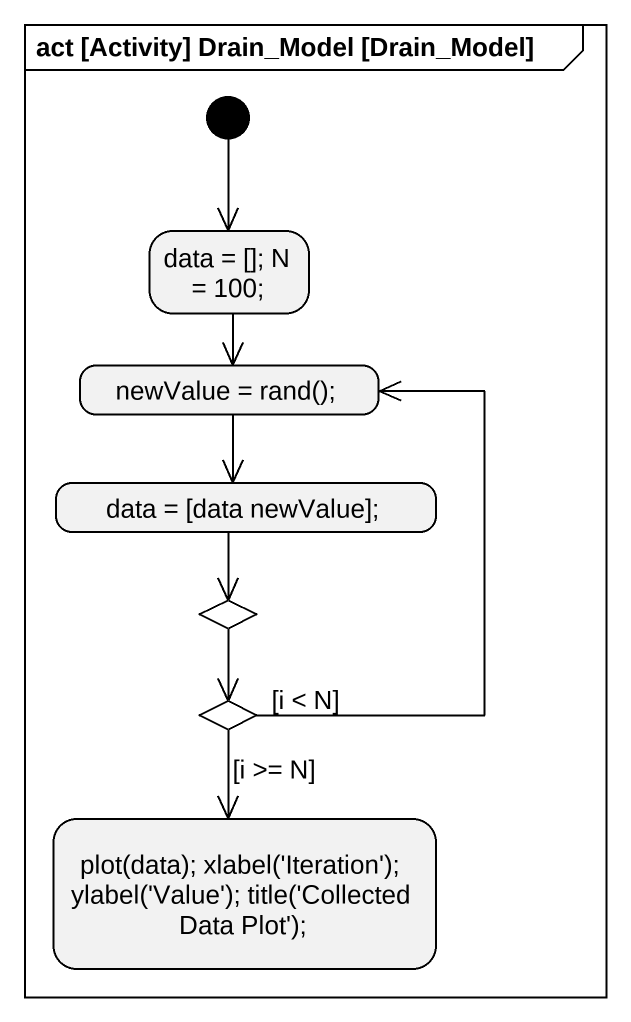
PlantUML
@startuml
mainframe act [Activity] Drain_Model [Drain_Model]
hide empty description
state "data = []; N = 100;" as data_N_100
state "newValue = rand();" as newValue_rand
state "data = [data newValue];" as data_data_newValue
state choice1 <<choice>>
state choice2 <<choice>>
state "plot(data); xlabel('Iteration'); ylabel('Value'); title('Collected Data Plot');" as plot_data_xlabel_Iteration
[*] --> data_N_100
data_N_100 --> newValue_rand
newValue_rand --> data_data_newValue
data_data_newValue --> choice1
choice1 --> choice2
choice2 -up-> newValue_rand : [i < N]
choice2 --> plot_data_xlabel_Iteration : [i >= N]
@enduml
